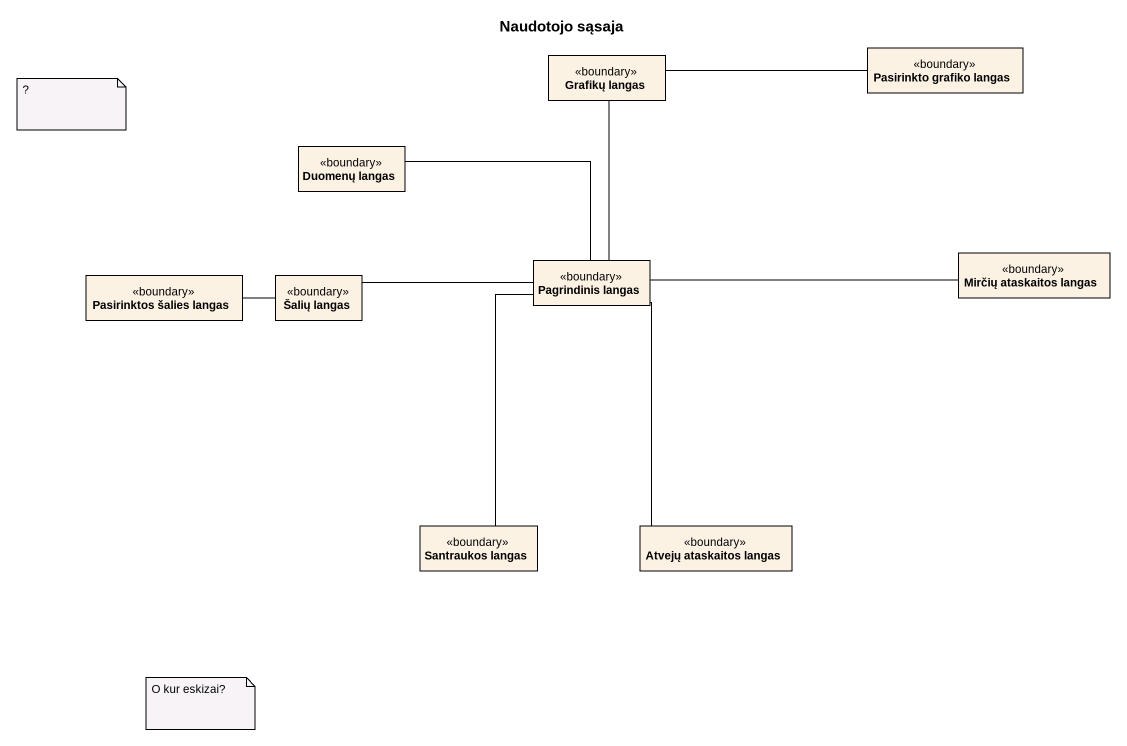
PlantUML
@startuml
title Naudotojo sąsaja
hide circle
hide empty members
class "Grafikų langas" as Grafikų_langas <<boundary>>
class "Pasirinkto grafiko langas" as Pasirinkto_grafiko_langas <<boundary>>
class "Duomenų langas" as Duomenų_langas <<boundary>>
class "Pasirinktos šalies langas" as Pasirinktos_šalies_langas <<boundary>>
class "Šalių langas" as Šalių_langas <<boundary>>
class "Pagrindinis langas" as Pagrindinis_langas <<boundary>>
class "Mirčių ataskaitos langas" as Mirčių_ataskaitos_langas <<boundary>>
class "Santraukos langas" as Santraukos_langas <<boundary>>
class "Atvejų ataskaitos langas" as Atvejų_ataskaitos_langas <<boundary>>
Grafikų_langas -right- Pasirinkto_grafiko_langas
Šalių_langas -left- Pasirinktos_šalies_langas
Pagrindinis_langas -up- Grafikų_langas
Pagrindinis_langas -left- Duomenų_langas
Pagrindinis_langas -left- Šalių_langas
Pagrindinis_langas -right- Mirčių_ataskaitos_langas
Pagrindinis_langas -- Santraukos_langas
Pagrindinis_langas -- Atvejų_ataskaitos_langas
note as N1
  ?
end note
note as N2
  O kur eskizai?
end note
@enduml
